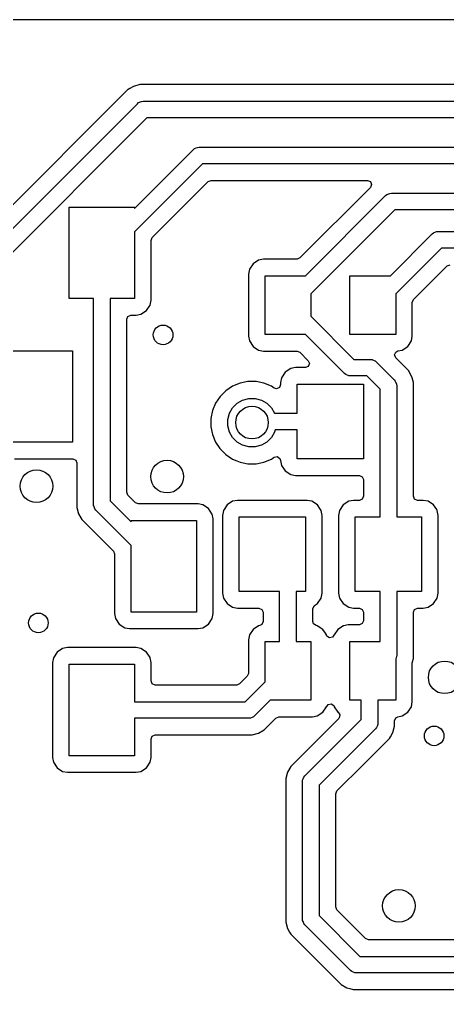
# Model space of a CAD drawing. Extents: x 97 to 200, y -158 to -52.
# Drawn here: x 155.79 to 162.35, y -66.99 to -52.13 of the extents above; entities that cross this region are included whole.
import ezdxf

# ---------------------------------------------------------------- set-up
doc = ezdxf.new("R2010")
doc.units = 0
doc.layers.add('BLACK', color=7, linetype='CONTINUOUS')

msp = doc.modelspace()

# ---------------------------------------------------------------- linework, layer by layer
at = {"layer": 'BLACK', "linetype": 'CONTINUOUS'}
for p, q in [((129.62398, -52.1291), (198.756801, -52.1291)), ((157.538633, -53.154098), (157.480462, -53.187683)), ((157.538635, -53.154098), (157.538633, -53.154098)), ((157.635657, -53.1281), (157.538635, -53.154098)), ((157.635662, -53.1281), (157.635657, -53.1281)), ((165.506537, -53.1281), (157.635662, -53.1281)), ((157.45164, -53.204323), (155.041828, -55.614135)), ((157.455876, -53.201877), (157.45164, -53.204323)), ((157.455878, -53.201877), (157.455876, -53.201877)), ((157.480462, -53.187683), (157.455878, -53.201877)), ((155.257297, -55.758585), (157.596084, -53.419797)), ((157.596084, -53.419797), (157.615329, -53.404004)), ((157.615329, -53.404004), (157.61533, -53.404003)), ((157.61533, -53.404003), (157.642147, -53.392895)), ((157.642147, -53.392895), (157.66111, -53.38504)), ((157.66111, -53.38504), (157.661111, -53.38504)), ((157.661111, -53.38504), (157.685887, -53.3826)), ((157.685887, -53.3826), (165.456312, -53.3826)), ((157.738493, -53.6366), (155.4741, -55.900993)), ((165.403706, -53.6366), (157.738493, -53.6366)), ((157.5511, -55.023994), (158.451297, -54.123798)), ((158.451297, -54.123798), (158.470542, -54.108004)), ((158.470542, -54.108004), (158.470543, -54.108003)), ((158.470543, -54.108003), (158.497648, -54.096776)), ((158.497648, -54.096776), (158.516323, -54.08904)), ((158.516323, -54.08904), (158.516324, -54.08904)), ((158.516324, -54.08904), (158.5411, -54.0866)), ((158.5411, -54.0866), (163.3511, -54.0866)), ((158.593705, -54.3406), (157.5511, -55.383205)), ((163.3511, -54.3406), (158.593705, -54.3406)), ((157.823904, -55.470317), (158.680817, -54.613406)), ((158.680817, -54.613406), (158.725011, -54.5951)), ((158.725011, -54.5951), (161.119189, -54.5951)), ((161.119189, -54.5951), (161.163383, -54.613406)), ((161.163383, -54.613406), (161.181689, -54.6576)), ((161.181689, -54.6576), (161.163383, -54.701794)), ((161.163383, -54.701794), (160.084381, -55.780794)), ((161.397298, -54.827797), (161.416542, -54.812003)), ((161.416542, -54.812003), (161.462323, -54.79304)), ((161.462323, -54.79304), (161.462324, -54.79304)), ((161.462324, -54.79304), (161.4871, -54.7906)), ((161.4871, -54.7906), (164.103706, -54.7906)), ((160.171494, -56.0536), (161.397298, -54.827797)), ((156.5511, -56.4036), (156.5511, -55.0036)), ((156.5511, -55.0036), (157.5511, -55.0036)), ((157.5511, -55.0036), (157.5511, -55.023994)), ((161.539705, -55.0446), (160.2511, -56.333205)), ((164.156312, -55.0446), (161.539705, -55.0446)), ((157.5511, -55.383205), (157.5511, -56.4036)), ((162.111298, -55.413797), (162.130542, -55.398003)), ((162.130542, -55.398003), (162.176323, -55.37904)), ((162.176323, -55.37904), (162.176324, -55.37904)), ((162.176324, -55.37904), (162.2011, -55.3766)), ((162.2011, -55.3766), (166.0891, -55.3766)), ((157.805599, -55.514509), (157.823904, -55.470317)), ((157.8056, -56.428667), (157.805599, -55.514509)), ((161.471494, -56.0536), (162.111298, -55.413797)), ((162.253705, -55.6306), (161.5511, -56.333205)), ((166.163494, -55.6306), (162.253705, -55.6306)), ((159.451796, -55.813867), (159.367615, -55.870115)), ((159.4518, -55.813865), (159.451796, -55.813867)), ((159.526031, -55.799101), (159.4518, -55.813865)), ((159.526035, -55.7991), (159.526031, -55.799101)), ((160.040187, -55.7991), (159.526035, -55.7991)), ((160.084381, -55.780794), (160.040187, -55.7991)), ((159.311365, -55.954299), (159.2966, -56.028532)), ((159.311366, -55.954297), (159.311365, -55.954299)), ((159.367615, -55.870115), (159.311366, -55.954297)), ((161.823904, -56.420317), (162.340816, -55.903406)), ((162.340816, -55.903406), (162.38501, -55.8851)), ((159.2966, -56.028532), (159.2966, -56.978664)), ((159.5511, -56.9536), (159.5511, -56.0536)), ((159.5511, -56.0536), (160.171494, -56.0536)), ((160.8511, -56.9536), (160.8511, -56.0536)), ((160.8511, -56.0536), (161.471494, -56.0536)), ((156.9241, -56.4036), (156.5511, -56.4036)), ((156.9241, -59.5536), (156.9241, -56.4036)), ((157.5511, -56.4036), (157.1781, -56.4036)), ((157.1781, -56.4036), (157.1781, -59.500994)), ((157.790834, -56.502901), (157.8056, -56.428667)), ((160.2511, -56.333205), (160.2511, -56.673994)), ((161.5511, -56.333205), (161.5511, -56.9536)), ((161.805599, -56.464509), (161.823904, -56.420317)), ((157.650401, -56.643334), (157.734584, -56.587084)), ((157.734584, -56.587084), (157.790834, -56.502901)), ((161.8056, -56.978667), (161.805599, -56.464509)), ((157.4326, -56.720599), (157.450906, -56.676405)), ((157.4326, -59.369689), (157.4326, -56.720599)), ((157.450906, -56.676405), (157.4951, -56.658099)), ((157.4951, -56.658099), (157.576165, -56.658099)), ((157.576165, -56.658099), (157.576166, -56.658099)), ((157.576166, -56.658099), (157.650401, -56.643334)), ((160.2511, -56.673994), (160.912205, -57.3351)), ((159.2966, -56.978664), (159.296601, -56.978668)), ((159.296601, -56.978668), (159.311365, -57.052899)), ((160.171494, -56.9536), (159.5511, -56.9536)), ((160.769798, -57.551903), (160.171494, -56.9536)), ((161.5511, -56.9536), (160.8511, -56.9536)), ((161.790834, -57.052901), (161.8056, -56.978667)), ((159.311365, -57.052899), (159.311367, -57.052903)), ((159.311367, -57.052903), (159.367615, -57.137084)), ((159.367615, -57.137084), (159.451797, -57.193333)), ((159.451797, -57.193333), (159.451799, -57.193334)), ((159.451799, -57.193334), (159.526033, -57.2081)), ((161.585477, -57.206247), (161.650401, -57.193334)), ((161.650401, -57.193334), (161.734584, -57.137084)), ((161.734584, -57.137084), (161.790834, -57.052901)), ((155.6011, -57.2036), (156.6011, -57.2036)), ((156.6011, -57.2036), (156.6011, -58.6036)), ((159.526033, -57.2081), (160.040188, -57.208099)), ((160.040188, -57.208099), (160.084382, -57.226405)), ((160.084382, -57.226405), (160.212883, -57.354906)), ((160.912205, -57.3351), (161.164312, -57.3351)), ((161.164312, -57.3351), (161.189088, -57.33754)), ((161.189088, -57.33754), (161.189089, -57.33754)), ((161.189089, -57.33754), (161.197992, -57.341228)), ((161.197992, -57.341228), (161.234869, -57.356503)), ((161.535169, -57.267546), (161.553475, -57.223352)), ((161.553475, -57.31174), (161.535169, -57.267546)), ((161.553475, -57.223352), (161.585477, -57.206247)), ((161.674347, -57.432612), (161.553475, -57.31174)), ((159.943796, -57.476367), (159.859615, -57.532615)), ((159.9438, -57.476365), (159.943796, -57.476367)), ((160.018031, -57.461601), (159.9438, -57.476365)), ((160.018035, -57.4616), (160.018031, -57.461601)), ((160.168689, -57.4616), (160.018035, -57.4616)), ((160.212883, -57.443294), (160.168689, -57.4616)), ((160.212883, -57.354906), (160.231189, -57.3991)), ((160.231189, -57.3991), (160.212883, -57.443294)), ((161.234869, -57.356503), (161.23487, -57.356504)), ((161.23487, -57.356504), (161.254115, -57.372297)), ((161.254115, -57.372297), (161.529902, -57.648085)), ((161.745376, -57.503641), (161.674347, -57.432612)), ((159.803365, -57.616799), (159.7886, -57.691032)), ((159.803366, -57.616797), (159.803365, -57.616799)), ((159.859615, -57.532615), (159.803366, -57.616797)), ((160.789042, -57.567697), (160.769798, -57.551903)), ((160.834823, -57.58666), (160.789042, -57.567697)), ((160.834824, -57.58666), (160.834823, -57.58666)), ((160.8596, -57.5891), (160.834824, -57.58666)), ((161.111706, -57.5891), (160.8596, -57.5891)), ((161.3131, -57.790493), (161.111706, -57.5891)), ((161.795601, -57.590634), (161.745376, -57.503641)), ((161.802611, -57.616797), (161.795601, -57.590634)), ((161.821599, -57.687658), (161.802611, -57.616797)), ((159.052917, -57.745745), (158.949817, -57.814634)), ((159.052919, -57.745744), (159.052917, -57.745745)), ((159.167474, -57.698293), (159.052919, -57.745744)), ((159.167481, -57.698291), (159.167474, -57.698293)), ((159.2891, -57.6741), (159.167481, -57.698291)), ((159.4131, -57.6741), (159.2891, -57.6741)), ((159.534718, -57.698291), (159.4131, -57.6741)), ((159.534725, -57.698293), (159.534718, -57.698291)), ((159.64928, -57.745744), (159.534725, -57.698293)), ((159.649283, -57.745745), (159.64928, -57.745744)), ((159.691377, -57.773872), (159.649283, -57.745745)), ((159.7261, -57.784405), (159.691377, -57.773872)), ((159.770294, -57.766099), (159.7261, -57.784405)), ((159.7886, -57.721905), (159.770294, -57.766099)), ((159.7886, -57.691032), (159.7886, -57.721905)), ((160.0431, -58.1606), (160.0431, -57.7161)), ((160.0431, -57.7161), (161.0591, -57.7161)), ((161.0591, -57.7161), (161.0591, -58.8591)), ((161.529902, -57.648085), (161.545696, -57.66733)), ((161.545696, -57.66733), (161.545697, -57.667331)), ((161.545697, -57.667331), (161.550547, -57.67904)), ((161.550547, -57.67904), (161.564646, -57.713079)), ((161.564646, -57.713079), (161.56466, -57.713112)), ((161.56466, -57.713112), (161.5671, -57.737888)), ((161.5671, -57.737888), (161.5671, -59.7481)), ((161.8216, -57.687664), (161.821599, -57.687658)), ((161.8216, -59.4311), (161.8216, -57.687664)), ((158.862134, -57.902317), (158.793245, -58.005417)), ((158.949817, -57.814634), (158.862134, -57.902317)), ((159.207594, -57.957145), (159.302153, -57.931808)), ((159.302153, -57.931808), (159.400047, -57.931808)), ((159.400047, -57.931808), (159.494606, -57.957145)), ((161.3131, -59.7481), (161.3131, -57.790493)), ((158.793244, -58.005419), (158.745793, -58.119974)), ((158.793245, -58.005417), (158.793244, -58.005419)), ((159.004645, -58.160094), (159.053592, -58.075314)), ((159.053592, -58.075314), (159.122814, -58.006092)), ((159.122814, -58.006092), (159.207594, -57.957145)), ((159.494606, -57.957145), (159.579386, -58.006092)), ((159.579386, -58.006092), (159.648608, -58.075314)), ((159.648608, -58.075314), (159.697555, -58.160094)), ((158.745791, -58.119981), (158.7216, -58.241599)), ((158.745793, -58.119974), (158.745791, -58.119981)), ((158.979308, -58.254653), (159.004645, -58.160094)), ((159.697555, -58.160094), (159.697691, -58.1606)), ((159.697691, -58.1606), (160.0431, -58.1606)), ((158.7216, -58.241599), (158.7216, -58.3656)), ((158.7216, -58.3656), (158.745791, -58.487218)), ((158.979308, -58.352547), (158.979308, -58.254653)), ((159.004645, -58.447106), (158.979308, -58.352547)), ((158.745791, -58.487218), (158.745793, -58.487225)), ((158.745793, -58.487225), (158.793244, -58.60178)), ((159.053592, -58.531886), (159.004645, -58.447106)), ((159.122814, -58.601108), (159.053592, -58.531886)), ((159.648608, -58.531886), (159.579386, -58.601108)), ((159.697555, -58.447106), (159.648608, -58.531886)), ((159.706265, -58.4146), (159.697555, -58.447106)), ((160.0431, -58.4146), (159.706265, -58.4146)), ((160.0431, -58.8591), (160.0431, -58.4146)), ((156.6011, -58.6036), (155.6011, -58.6036)), ((158.793244, -58.60178), (158.793245, -58.601782)), ((158.793245, -58.601782), (158.859877, -58.701504)), ((159.207594, -58.650055), (159.122814, -58.601108)), ((159.302153, -58.675392), (159.207594, -58.650055)), ((159.400047, -58.675392), (159.302153, -58.675392)), ((159.494606, -58.650055), (159.400047, -58.675392)), ((159.579386, -58.601108), (159.494606, -58.650055)), ((158.859877, -58.701504), (158.862135, -58.704883)), ((158.862135, -58.704883), (158.949817, -58.792565)), ((158.949817, -58.792565), (159.05292, -58.861456)), ((159.691376, -58.833327), (159.738292, -58.823995)), ((159.738292, -58.823995), (159.778066, -58.85057)), ((155.712011, -58.858099), (156.6071, -58.858099)), ((156.6071, -58.858099), (156.651294, -58.876405)), ((156.651294, -58.876405), (156.6696, -58.920599)), ((156.6696, -58.920599), (156.6696, -59.603829)), ((159.05292, -58.861456), (159.119094, -58.888866)), ((159.119094, -58.888866), (159.167474, -58.908906)), ((159.167474, -58.908906), (159.167476, -58.908906)), ((159.167476, -58.908906), (159.167482, -58.908909)), ((159.167482, -58.908909), (159.2891, -58.9331)), ((159.2891, -58.9331), (159.4131, -58.9331)), ((159.4131, -58.9331), (159.534718, -58.908909)), ((159.534718, -58.908909), (159.64928, -58.861456)), ((159.64928, -58.861456), (159.649283, -58.861453)), ((159.649283, -58.861453), (159.649285, -58.861453)), ((159.649285, -58.861453), (159.676107, -58.843531)), ((159.676107, -58.843531), (159.691376, -58.833327)), ((159.778066, -58.85057), (159.787366, -58.8812)), ((159.787366, -58.8812), (159.7883, -58.881109)), ((159.7883, -58.881109), (159.788601, -58.884169)), ((159.788601, -58.884169), (159.803365, -58.958399)), ((159.803365, -58.958399), (159.803367, -58.958403)), ((159.803367, -58.958403), (159.859615, -59.042584)), ((161.0591, -58.8591), (160.0431, -58.8591)), ((159.859615, -59.042584), (159.943797, -59.098833)), ((159.943797, -59.098833), (159.943799, -59.098834)), ((159.943799, -59.098834), (160.018033, -59.1136)), ((160.018033, -59.1136), (160.9961, -59.113599)), ((160.9961, -59.113599), (161.040294, -59.131905)), ((161.040294, -59.131905), (161.0586, -59.176099)), ((161.0586, -59.176099), (161.0586, -59.4311)), ((157.450906, -59.413883), (157.4326, -59.369689)), ((157.567817, -59.530794), (157.450906, -59.413883)), ((156.92654, -59.578376), (156.9241, -59.5536)), ((157.1781, -59.500994), (157.5011, -59.823994)), ((157.612011, -59.5491), (157.567817, -59.530794)), ((158.526167, -59.5491), (157.612011, -59.5491)), ((158.6004, -59.563865), (158.526167, -59.5491)), ((158.600402, -59.563866), (158.6004, -59.563865)), ((158.684584, -59.620115), (158.600402, -59.563866)), ((158.970615, -59.564615), (158.914366, -59.648797)), ((159.054796, -59.508367), (158.970615, -59.564615)), ((159.0548, -59.508365), (159.054796, -59.508367)), ((159.129031, -59.493601), (159.0548, -59.508365)), ((159.129035, -59.4936), (159.129031, -59.493601)), ((160.195167, -59.4936), (159.129035, -59.4936)), ((160.2694, -59.508365), (160.195167, -59.4936)), ((160.269402, -59.508366), (160.2694, -59.508365)), ((160.353584, -59.564615), (160.269402, -59.508366)), ((160.400972, -59.635536), (160.353584, -59.564615)), ((160.748615, -59.564615), (160.692366, -59.648797)), ((160.832796, -59.508367), (160.748615, -59.564615)), ((160.8328, -59.508365), (160.832796, -59.508367)), ((160.907031, -59.493601), (160.8328, -59.508365)), ((160.907035, -59.4936), (160.907031, -59.493601)), ((160.996101, -59.4936), (160.907035, -59.4936)), ((161.040294, -59.475294), (160.996101, -59.4936)), ((161.0586, -59.4311), (161.040294, -59.475294)), ((161.839906, -59.475294), (161.8216, -59.4311)), ((161.8841, -59.4936), (161.839906, -59.475294)), ((161.973167, -59.4936), (161.8841, -59.4936)), ((162.0474, -59.508365), (161.973167, -59.4936)), ((162.047402, -59.508366), (162.0474, -59.508365)), ((162.131584, -59.564615), (162.047402, -59.508366)), ((162.178972, -59.635536), (162.131584, -59.564615)), ((156.6696, -59.603829), (156.695598, -59.700851)), ((156.695598, -59.700851), (156.695598, -59.700853)), ((156.695598, -59.700853), (156.729852, -59.760182)), ((156.92654, -59.578377), (156.92654, -59.578376)), ((156.926815, -59.57904), (156.92654, -59.578377)), ((156.945503, -59.624157), (156.926815, -59.57904)), ((156.945504, -59.624158), (156.945503, -59.624157)), ((156.961297, -59.643403), (156.945504, -59.624158)), ((157.5011, -60.183205), (156.961297, -59.643403)), ((158.736842, -59.698324), (158.684584, -59.620115)), ((158.740834, -59.704299), (158.736842, -59.698324)), ((158.755599, -59.778534), (158.740834, -59.704299)), ((158.914365, -59.648799), (158.8996, -59.723032)), ((158.914366, -59.648797), (158.914365, -59.648799)), ((160.409834, -59.648799), (160.400972, -59.635536)), ((160.424599, -59.723034), (160.409834, -59.648799)), ((160.692365, -59.648799), (160.6776, -59.723032)), ((160.692366, -59.648797), (160.692365, -59.648799)), ((162.187834, -59.648799), (162.178972, -59.635536)), ((162.202599, -59.723034), (162.187834, -59.648799)), ((156.729852, -59.760182), (156.745823, -59.787846)), ((156.745823, -59.787846), (157.228294, -60.270317)), ((157.5011, -59.823994), (157.5011, -59.8036)), ((157.5011, -59.8036), (158.5011, -59.8036)), ((158.5011, -59.8036), (158.5011, -61.2036)), ((158.7556, -61.228667), (158.755599, -59.778534)), ((158.8996, -59.723032), (158.8996, -60.916164)), ((159.1541, -60.8911), (159.1541, -59.7481)), ((159.1541, -59.7481), (160.1701, -59.7481)), ((160.1701, -59.7481), (160.1701, -60.8911)), ((160.4246, -60.916167), (160.424599, -59.723034)), ((160.6776, -59.723032), (160.6776, -60.916164)), ((160.9321, -60.8911), (160.9321, -59.7481)), ((160.9321, -59.7481), (161.3131, -59.7481)), ((161.5671, -59.7481), (161.9481, -59.7481)), ((161.9481, -59.7481), (161.9481, -60.8911)), ((162.2026, -60.916167), (162.202599, -59.723034)), ((157.228294, -60.270317), (157.2466, -60.314511)), ((157.2466, -60.314511), (157.2466, -61.228664)), ((157.5011, -61.2036), (157.5011, -60.183205)), ((159.7741, -60.8911), (159.1541, -60.8911)), ((159.7741, -61.6536), (159.7741, -60.8911)), ((160.1701, -60.8911), (160.0281, -60.8911)), ((160.0281, -60.8911), (160.0281, -61.6536)), ((161.3131, -60.8911), (160.9321, -60.8911)), ((161.3131, -61.6536), (161.3131, -60.8911)), ((161.9481, -60.8911), (161.5671, -60.8911)), ((161.5671, -60.8911), (161.5671, -61.8646)), ((158.8996, -60.916164), (158.899601, -60.916168)), ((158.899601, -60.916168), (158.914365, -60.990399)), ((158.914365, -60.990399), (158.914367, -60.990403)), ((158.914367, -60.990403), (158.970615, -61.074584)), ((160.353584, -61.074584), (160.409834, -60.990401)), ((160.409834, -60.990401), (160.4246, -60.916167)), ((160.6776, -60.916164), (160.677601, -60.916168)), ((160.677601, -60.916168), (160.692365, -60.990399)), ((160.692365, -60.990399), (160.692367, -60.990403)), ((160.692367, -60.990403), (160.748615, -61.074584)), ((162.131584, -61.074584), (162.187834, -60.990401)), ((162.187834, -60.990401), (162.2026, -60.916167)), ((158.5011, -61.2036), (157.5011, -61.2036)), ((158.970615, -61.074584), (159.054797, -61.130833)), ((159.054797, -61.130833), (159.054799, -61.130834)), ((159.054799, -61.130834), (159.129033, -61.1456)), ((159.129033, -61.1456), (159.4571, -61.145599)), ((159.4571, -61.145599), (159.501294, -61.163905)), ((159.501294, -61.163905), (159.5196, -61.208099)), ((160.2826, -61.15542), (160.300906, -61.111226)), ((160.2826, -61.349086), (160.2826, -61.15542)), ((160.300906, -61.111226), (160.31037, -61.103458)), ((160.31037, -61.103458), (160.353584, -61.074584)), ((160.748615, -61.074584), (160.832797, -61.130833)), ((160.832797, -61.130833), (160.832799, -61.130834)), ((160.832799, -61.130834), (160.907033, -61.1456)), ((160.907033, -61.1456), (160.996099, -61.145599)), ((160.996099, -61.145599), (161.040294, -61.163904)), ((161.040294, -61.163904), (161.0586, -61.208098)), ((161.8216, -61.208098), (161.839906, -61.163905)), ((161.839906, -61.163905), (161.8841, -61.145599)), ((161.8841, -61.145599), (161.973165, -61.145599)), ((161.973165, -61.145599), (161.973166, -61.145599)), ((161.973166, -61.145599), (162.047401, -61.130834)), ((162.047401, -61.130834), (162.131584, -61.074584)), ((157.2466, -61.228664), (157.246601, -61.228668)), ((157.246601, -61.228668), (157.261365, -61.302899)), ((157.261365, -61.302899), (157.261367, -61.302903)), ((157.261367, -61.302903), (157.317615, -61.387084)), ((158.684584, -61.387084), (158.740834, -61.302901)), ((158.740834, -61.302901), (158.7556, -61.228667)), ((159.5196, -61.349087), (159.501294, -61.393281)), ((159.5196, -61.208099), (159.5196, -61.349087)), ((160.293131, -61.383807), (160.2826, -61.349086)), ((161.0586, -61.3366), (161.040294, -61.380794)), ((161.0586, -61.208098), (161.0586, -61.3366)), ((161.8216, -61.914825), (161.8216, -61.208098)), ((157.317615, -61.387084), (157.401797, -61.443333)), ((157.401797, -61.443333), (157.401799, -61.443334)), ((157.401799, -61.443334), (157.476033, -61.4581)), ((157.476033, -61.4581), (158.526166, -61.458099)), ((158.526166, -61.458099), (158.600401, -61.443334)), ((158.600401, -61.443334), (158.684584, -61.387084)), ((159.367615, -61.470115), (159.311366, -61.554297)), ((159.451796, -61.413867), (159.367615, -61.470115)), ((159.451799, -61.413866), (159.451796, -61.413867)), ((159.469294, -61.410386), (159.451799, -61.413866)), ((159.501294, -61.393281), (159.469294, -61.410386)), ((160.332904, -61.410384), (160.293131, -61.383807)), ((160.350397, -61.413864), (160.332904, -61.410384)), ((160.350402, -61.413866), (160.350397, -61.413864)), ((160.434584, -61.470115), (160.350402, -61.413866)), ((160.474468, -61.529806), (160.434584, -61.470115)), ((160.667615, -61.470115), (160.611366, -61.554297)), ((160.751796, -61.413867), (160.667615, -61.470115)), ((160.7518, -61.413865), (160.751796, -61.413867)), ((160.826031, -61.399101), (160.7518, -61.413865)), ((160.826035, -61.3991), (160.826031, -61.399101)), ((160.9961, -61.3991), (160.826035, -61.3991)), ((161.040294, -61.380794), (160.9961, -61.3991)), ((159.311365, -61.554299), (159.2966, -61.628532)), ((159.2966, -61.628532), (159.2966, -62.142688)), ((159.311366, -61.554297), (159.311365, -61.554299)), ((160.490834, -61.554299), (160.474468, -61.529806)), ((160.490834, -61.554302), (160.490834, -61.554299)), ((160.493188, -61.559984), (160.490834, -61.554302)), ((160.494142, -61.559588), (160.493188, -61.559984)), ((160.499096, -61.571582), (160.494142, -61.559588)), ((160.538842, -61.598199), (160.499096, -61.571582)), ((160.585768, -61.588916), (160.538842, -61.598199)), ((160.605982, -61.55873), (160.585768, -61.588916)), ((160.609011, -61.559985), (160.605982, -61.55873)), ((160.611366, -61.554297), (160.609011, -61.559985)), ((156.451796, -61.763867), (156.367615, -61.820115)), ((156.4518, -61.763865), (156.451796, -61.763867)), ((156.526031, -61.749101), (156.4518, -61.763865)), ((156.526035, -61.7491), (156.526031, -61.749101)), ((157.576167, -61.7491), (156.526035, -61.7491)), ((157.6504, -61.763865), (157.576167, -61.7491)), ((157.650402, -61.763866), (157.6504, -61.763865)), ((157.734584, -61.820115), (157.650402, -61.763866)), ((159.5511, -62.273994), (159.5511, -61.6536)), ((159.5511, -61.6536), (159.7741, -61.6536)), ((160.0281, -61.6536), (160.2511, -61.6536)), ((160.2511, -61.6536), (160.2511, -62.5536)), ((160.8511, -62.5536), (160.8511, -61.6536)), ((160.8511, -61.6536), (161.3131, -61.6536)), ((156.311365, -61.904299), (156.2966, -61.978532)), ((156.311366, -61.904297), (156.311365, -61.904299)), ((156.367615, -61.820115), (156.311366, -61.904297)), ((157.78951, -61.902317), (157.734584, -61.820115)), ((157.790834, -61.904299), (157.78951, -61.902317)), ((157.805599, -61.978533), (157.790834, -61.904299)), ((161.5593, -61.902317), (161.5511, -61.922112)), ((161.5511, -61.922112), (161.5511, -62.5536)), ((161.56466, -61.889377), (161.5593, -61.902317)), ((161.5671, -61.8646), (161.56466, -61.889376)), ((161.56466, -61.889376), (161.56466, -61.889377)), ((161.807729, -61.966589), (161.8216, -61.914825)), ((156.2966, -61.978532), (156.2966, -63.428664)), ((156.5511, -63.4036), (156.5511, -62.0036)), ((156.5511, -62.0036), (157.5511, -62.0036)), ((157.5511, -62.0036), (157.5511, -62.5766)), ((157.805599, -61.978535), (157.805599, -61.978533)), ((157.805599, -62.2596), (157.805599, -61.978535)), ((161.805599, -61.982766), (161.807729, -61.966589)), ((161.8056, -62.578667), (161.805599, -61.982766)), ((159.278294, -62.186882), (159.161383, -62.303794)), ((159.2966, -62.142688), (159.278294, -62.186882)), ((157.823905, -62.303794), (157.805599, -62.2596)), ((157.868099, -62.3221), (157.823905, -62.303794)), ((159.117189, -62.3221), (157.868099, -62.3221)), ((159.161383, -62.303794), (159.117189, -62.3221)), ((159.248494, -62.5766), (159.5511, -62.273994)), ((157.5511, -62.5766), (159.248494, -62.5766)), ((159.630706, -62.5536), (159.390903, -62.793403)), ((160.2511, -62.5536), (159.630706, -62.5536)), ((160.434584, -62.737084), (160.490834, -62.652901)), ((160.490834, -62.652898), (160.493189, -62.647215)), ((160.490834, -62.652901), (160.490834, -62.652898)), ((160.493189, -62.647215), (160.496231, -62.648475)), ((160.496231, -62.648475), (160.51636, -62.61833)), ((160.51636, -62.61833), (160.563274, -62.608983)), ((160.563274, -62.608983), (160.603056, -62.635546)), ((160.603056, -62.635546), (160.608055, -62.647612)), ((160.608055, -62.647612), (160.609012, -62.647216)), ((160.609012, -62.647216), (160.611367, -62.652903)), ((160.611367, -62.652903), (160.667615, -62.737084)), ((161.0241, -62.5536), (160.8511, -62.5536)), ((161.0241, -62.850994), (161.0241, -62.5536)), ((161.5511, -62.5536), (161.2781, -62.5536)), ((161.2781, -62.5536), (161.2781, -62.9036)), ((161.734584, -62.737084), (161.790834, -62.652901)), ((161.790834, -62.652901), (161.8056, -62.578667)), ((159.3011, -62.8306), (157.5511, -62.8306)), ((157.5511, -62.8306), (157.5511, -63.4036)), ((159.325876, -62.82816), (159.3011, -62.8306)), ((159.325877, -62.82816), (159.325876, -62.82816)), ((159.351928, -62.817369), (159.325877, -62.82816)), ((159.371657, -62.809197), (159.351928, -62.817369)), ((159.371658, -62.809196), (159.371657, -62.809197)), ((159.390903, -62.793403), (159.371658, -62.809196)), ((159.606376, -62.937847), (159.717817, -62.826404)), ((159.717817, -62.826404), (159.762011, -62.808099)), ((159.762011, -62.808099), (160.276165, -62.808099)), ((160.67999, -62.835185), (160.016853, -63.498324)), ((160.276165, -62.808099), (160.276166, -62.808099)), ((160.276166, -62.808099), (160.350401, -62.793334)), ((160.350401, -62.793334), (160.434584, -62.737084)), ((160.667615, -62.737084), (160.670519, -62.739024)), ((160.670519, -62.739024), (160.697095, -62.778797)), ((160.687763, -62.825714), (160.67999, -62.835185)), ((160.697095, -62.778797), (160.687763, -62.825714)), ((161.5326, -62.868057), (161.550906, -62.823863)), ((161.550906, -62.823863), (161.582908, -62.806758)), ((161.582908, -62.806758), (161.650401, -62.793334)), ((161.650401, -62.793334), (161.734584, -62.737084)), ((159.535347, -63.008876), (159.606376, -62.937847)), ((160.161297, -63.713797), (161.0241, -62.850994)), ((161.256696, -62.974158), (161.240902, -62.993403)), ((161.256697, -62.974157), (161.256696, -62.974158)), ((161.270597, -62.9406), (161.256697, -62.974157)), ((161.27566, -62.928377), (161.270597, -62.9406)), ((161.2781, -62.9036), (161.27566, -62.928376)), ((161.27566, -62.928376), (161.27566, -62.928377)), ((161.506601, -63.050854), (161.5326, -62.953825)), ((161.5326, -62.953825), (161.5326, -62.868057)), ((157.8056, -63.1476), (157.823906, -63.103406)), ((157.823906, -63.103406), (157.8681, -63.0851)), ((157.8681, -63.0851), (159.351324, -63.0851)), ((159.351324, -63.0851), (159.351325, -63.0851)), ((159.351325, -63.0851), (159.448354, -63.059101)), ((159.448354, -63.059101), (159.535347, -63.008876)), ((161.240902, -62.993403), (160.3781, -63.856205)), ((161.053266, -63.540957), (161.456376, -63.137847)), ((161.456376, -63.137847), (161.470221, -63.113866)), ((161.470221, -63.113866), (161.506601, -63.050854)), ((157.8056, -63.428667), (157.8056, -63.1476)), ((156.2966, -63.428664), (156.296601, -63.428668)), ((156.296601, -63.428668), (156.311365, -63.502899)), ((157.5511, -63.4036), (156.5511, -63.4036)), ((157.790834, -63.502901), (157.8056, -63.428667)), ((156.311365, -63.502899), (156.311367, -63.502903)), ((156.311367, -63.502903), (156.367615, -63.587084)), ((157.734584, -63.587084), (157.790834, -63.502901)), ((159.945825, -63.569351), (159.895598, -63.656346)), ((160.016853, -63.498324), (159.945825, -63.569351)), ((160.650906, -63.943317), (161.053266, -63.540957)), ((156.367615, -63.587084), (156.451797, -63.643333)), ((156.451797, -63.643333), (156.451799, -63.643334)), ((156.451799, -63.643334), (156.526033, -63.6581)), ((156.526033, -63.6581), (157.576166, -63.658099)), ((157.576166, -63.658099), (157.650401, -63.643334)), ((157.650401, -63.643334), (157.734584, -63.587084)), ((159.895598, -63.656348), (159.8696, -63.75337)), ((159.895598, -63.656346), (159.895598, -63.656348)), ((160.145504, -63.733042), (160.161297, -63.713797)), ((159.8696, -63.75337), (159.8696, -65.953829)), ((160.1241, -63.8036), (160.12654, -63.778824)), ((160.1241, -65.9036), (160.1241, -63.8036)), ((160.12654, -63.778824), (160.12677, -63.778269)), ((160.12677, -63.778269), (160.13606, -63.755841)), ((160.13606, -63.755841), (160.145503, -63.733043)), ((160.145503, -63.733043), (160.145504, -63.733042)), ((160.3781, -63.856205), (160.3781, -65.850994)), ((160.6326, -63.987511), (160.650906, -63.943317)), ((160.6326, -65.719689), (160.6326, -63.987511)), ((160.650906, -65.763883), (160.6326, -65.719689)), ((161.090816, -66.203794), (160.650906, -65.763883)), ((159.8696, -65.953829), (159.895598, -66.050851)), ((160.12654, -65.928376), (160.1241, -65.9036)), ((160.12654, -65.928377), (160.12654, -65.928376)), ((160.132736, -65.943334), (160.12654, -65.928377)), ((160.145503, -65.974157), (160.132736, -65.943334)), ((160.3781, -65.850994), (161.003705, -66.4766)), ((159.895598, -66.050851), (159.895598, -66.050853)), ((159.895598, -66.050853), (159.926182, -66.103825)), ((159.926182, -66.103825), (159.945823, -66.137846)), ((160.145504, -65.974158), (160.145503, -65.974157)), ((160.161297, -65.993403), (160.145504, -65.974158)), ((160.861297, -66.693402), (160.161297, -65.993403)), ((159.945823, -66.137846), (160.643636, -66.835658)), ((161.13501, -66.2221), (161.090816, -66.203794)), ((163.501325, -66.2221), (161.13501, -66.2221)), ((161.003705, -66.4766), (163.4511, -66.4766)), ((160.880542, -66.709196), (160.861297, -66.693402)), ((160.643636, -66.835658), (160.643641, -66.835664)), ((160.643641, -66.835664), (160.645824, -66.837847)), ((160.645824, -66.837847), (160.716853, -66.908876)), ((160.880543, -66.709197), (160.880542, -66.709196)), ((160.926324, -66.72816), (160.880543, -66.709197)), ((160.9511, -66.7306), (160.926324, -66.72816)), ((163.398494, -66.7306), (160.9511, -66.7306)), ((160.716853, -66.908876), (160.803846, -66.959101)), ((160.803846, -66.959101), (160.846626, -66.970564)), ((160.846626, -66.970564), (160.90087, -66.985099)), ((160.90087, -66.985099), (160.900873, -66.985099)), ((160.900873, -66.985099), (160.900875, -66.9851)), ((160.900875, -66.9851), (163.267189, -66.9851))]:
    msp.add_line(p, q, dxfattribs=at)
at = {"layer": 'BLACK'}
for centre, radius in [((157.99, -56.96), 0.15), ((159.3511, -58.3036), 0.25), ((158.0511, -59.1306), 0.25), ((156.0511, -59.2766), 0.25), ((156.08, -61.37), 0.15), ((162.3011, -62.2036), 0.25), ((162.14, -63.1), 0.15), ((161.6011, -65.7036), 0.25)]:
    msp.add_circle(centre, radius, dxfattribs=at)

doc.saveas('drawing.dxf')
